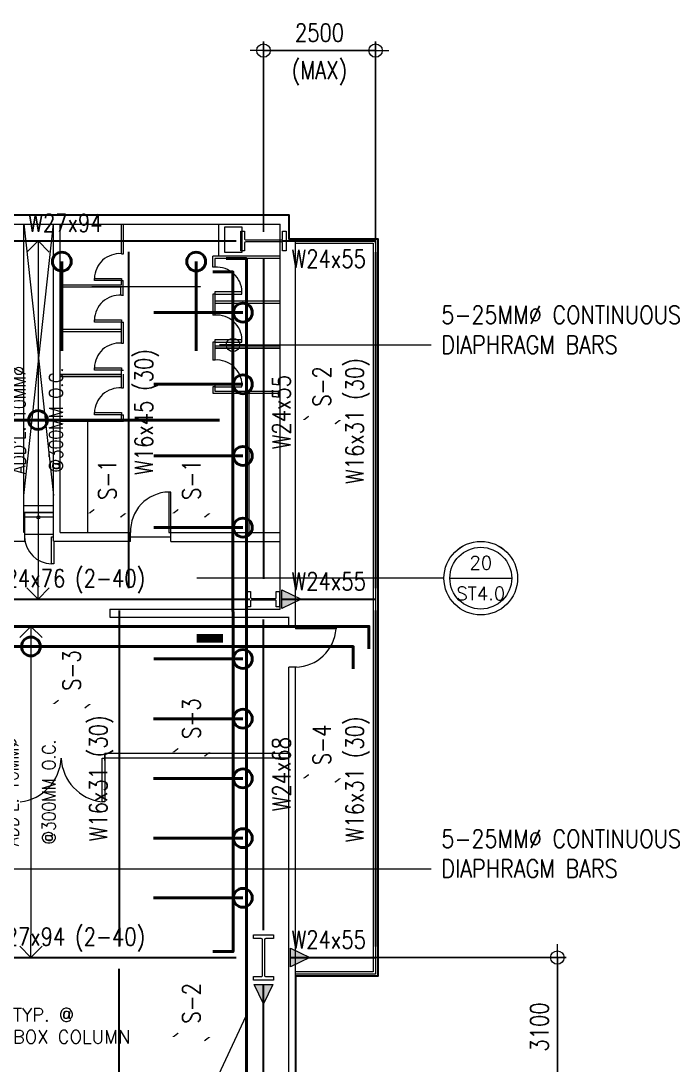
# Model space of a CAD drawing. Header units: millimetres. Extents: x 1506162 to 1722994, y -14989 to 120895.
# Drawn here: x 1592732 to 1607416, y 36116 to 59429 of the extents above; entities that cross this region are included whole.
import ezdxf
from ezdxf.enums import TextEntityAlignment as Align

# ---------------------------------------------------------------- set-up
doc = ezdxf.new("R2010")
doc.units = ezdxf.units.MM
doc.header["$MEASUREMENT"] = 0
doc.linetypes.add('CENTER2', pattern=[28.575, 19.05, -3.175, 3.175, -3.175])
doc.layers.get('0').update_dxf_attribs({"lineweight": 0})
for name, color, linetype, lineweight in [('A_ARCHITECTURAL BACKGROUND', 251, 'Continuous', 5), ('HATCH', 8, 'Continuous', 5), ('S-ANNO-DIMS', 252, 'Continuous', 5), ('S-ANNO-MARK', 2, 'Continuous', 9), ('S-ANNO-NPLT', 7, 'Continuous', 9), ('S-Anno-Symb', 143, 'Continuous', 9), ('S-Anno-Text', 52, 'Continuous', 15), ('S-BEAM', 5, 'Continuous', 30), ('S-BEAM-IDEN', 2, 'Continuous', 9), ('S-BRACE', 2, 'Continuous', 9), ('S-COLS', 2, 'Continuous', 20), ('S-CONN', 1, 'Continuous', 9), ('S_COL', 2, 'Continuous', 20), ('S_DRB', 4, 'Continuous', 40), ('S_SLAB EDGE', 2, 'Continuous', 30)]:
    doc.layers.add(name, color=color, linetype=linetype, lineweight=lineweight)
doc.styles.add('1', font='simplex.shx', dxfattribs={"width": 0.85, "height": 300})
doc.styles.add('ARIALNW', font='ARIALN.TTF')
doc.styles.add('ROMANSX', font='ROMANS.shx', dxfattribs={"height": 0.09375})
doc.styles.add('SIMPLEX', font='SIMPLEX.shx', dxfattribs={"width": 0.8, "height": 400})
doc.dimstyles.new('DIM 200', dxfattribs={"dimtxt": 0.36, "dimasz": 0.2, "dimexe": 0.1, "dimexo": 0, "dimgap": 0.08, "dimtad": 1, "dimlfac": 2, "dimrnd": 0.005, "dimzin": 1, "dimdsep": 46, "dimtxsty": 'ARIALNW', "dimcen": 0.09, "dimclrd": 6, "dimclre": 6, "dimclrt": 13, "dimadec": 0, "dimazin": 0, "dimtfac": 1, "dimtofl": 0, "dimtmove": 2, "dimatfit": 3, "dimfxl": 1, "dimtolj": 1, "dimtzin": 0, "dimarcsym": 0})
doc.dimstyles.new('DIM_100', dxfattribs={"dimtxt": 400, "dimasz": 2, "dimexe": 100, "dimexo": 250, "dimgap": 250, "dimtad": 1, "dimdec": 0, "dimrnd": 1, "dimzin": 1, "dimdsep": 46, "dimtxsty": '1', "dimblk1": 'ESCADIM_ARW', "dimblk2": 'ESCADIM_ARW', "dimsah": 1, "dimcen": 50, "dimclrd": 256, "dimclre": 256, "dimclrt": 52, "dimazin": 0, "dimtfac": 1, "dimtdec": 0, "dimtofl": 0, "dimtmove": 0, "dimatfit": 3, "dimldrblk": 'ESCADIM_ARW', "dimfxl": 1, "dimtolj": 1, "dimtzin": 0, "dimarcsym": 0})
doc.dimstyles.new('DIM_200', dxfattribs={"dimtxt": 400, "dimasz": 2, "dimexe": 200, "dimexo": 200, "dimgap": 200, "dimtad": 1, "dimdec": 0, "dimrnd": 1, "dimzin": 1, "dimdsep": 46, "dimtxsty": 'SIMPLEX', "dimblk1": 'ESCADIM_ARW', "dimblk2": 'ESCADIM_ARW', "dimsah": 1, "dimcen": 50, "dimclrd": 251, "dimclre": 251, "dimclrt": 52, "dimazin": 0, "dimtfac": 1, "dimtdec": 0, "dimtofl": 0, "dimtmove": 0, "dimatfit": 3, "dimldrblk": 'ESCADIM_ARW', "dimfxl": 1, "dimtolj": 1, "dimtzin": 0, "dimarcsym": 0})
doc.dimstyles.new('ESCA', dxfattribs={"dimtxt": 300, "dimasz": 1, "dimexe": 100, "dimexo": 100, "dimgap": 100, "dimtad": 1, "dimdec": 0, "dimrnd": 1, "dimdsep": 46, "dimtxsty": '1', "dimblk1": 'ESCADIM_ARW', "dimblk2": 'ESCADIM_ARW', "dimsah": 1, "dimcen": 50, "dimclrd": 256, "dimclre": 256, "dimclrt": 52, "dimadec": 0, "dimazin": 0, "dimtfac": 1, "dimtdec": 0, "dimtofl": 0, "dimtmove": 0, "dimatfit": 3, "dimldrblk": 'ESCADIM_ARW', "dimfxl": 1, "dimtolj": 1, "dimtzin": 0, "dimarcsym": 0})

# ---------------------------------------------------------------- blocks, each defined once
blk = doc.blocks.new('6F PLAN')
at = {"layer": 'A_ARCHITECTURAL BACKGROUND', "linetype": 'ByBlock', "ltscale": 0.5}
for p, q in [((31783, 56377, 0), (44371, 56377, 0)), ((44371, 47782, 0), (44371, 56377, 0)), ((38666, 50090, 0), (39316, 50090, 0)), ((38666, 49940, 0), (39316, 49940, 0)), ((38672, 49493, 0), (38654, 49493, 0)), ((38672, 49493, 0), (38672, 49293, 0)), ((44717, 47391, 0), (44717, 47340, 0)), ((44717, 47387, 0), (44717, 47337, 0))]:
    blk.add_line(p, q, dxfattribs=at)
at = {"layer": 'A_ARCHITECTURAL BACKGROUND', "linetype": 'ByBlock', "lineweight": 13, "ltscale": 0.5}
for p, q in [((38654, 50314, 0), (39317, 56385, 0)), ((38654, 56383, 0), (39316, 50314, 0))]:
    blk.add_line(p, q, dxfattribs=at)
at = {"layer": 'A_ARCHITECTURAL BACKGROUND', "ltscale": 10}
for p, q in [((38654, 49493, 0), (38654, 56383, 0)), ((39316, 49293, 0), (39316, 56383, 0)), ((39466, 49493, 0), (39466, 56383, 0)), ((40830, 55715, 0), (40830, 56383, 0)), ((40830, 55715, 0), (40830, 56383, 0)), ((40830, 55715, 0), (40830, 56383, 0)), ((40880, 55715, 0), (40880, 56383, 0)), ((43006, 55656, 0), (43006, 56385, 0)), ((44717, 47387, 0), (44717, 56000, 0)), ((40830, 55715, 0), (40880, 55715, 0)), ((40830, 55715, 0), (40880, 55715, 0)), ((40830, 55715, 0), (40880, 55715, 0)), ((42868, 55656, 0), (42868, 55656, 0)), ((44371, 55656, 0), (42868, 55656, 0)), ((42868, 55414, 0), (42868, 55656, 0)), ((42918, 55606, 0), (42918, 55414, 0)), ((44371, 55606, 0), (42918, 55606, 0)), ((42918, 55414, 0), (42868, 55414, 0)), ((39477, 55023, 0), (40830, 55023, 0)), ((39477, 55022, 0), (40830, 55022, 0)), ((39477, 55022, 0), (40830, 55022, 0)), ((40229, 55114, 0), (40229, 55164, 0)), ((40229, 55164, 0), (40830, 55164, 0)), ((40830, 55114, 0), (40229, 55114, 0)), ((40830, 55164, 0), (40830, 55114, 0)), ((40830, 55023, 0), (40830, 55114, 0)), ((40830, 55114, 0), (40869, 55114, 0)), ((40869, 54789, 0), (40869, 55114, 0)), ((39477, 54973, 0), (40830, 54973, 0)), ((39477, 54972, 0), (40830, 54972, 0)), ((39477, 54972, 0), (40830, 54972, 0)), ((40819, 54789, 0), (40819, 54967, 0)), ((40830, 54789, 0), (40880, 54789, 0)), ((42918, 54813, 0), (42868, 54813, 0)), ((42918, 54813, 0), (42868, 54813, 0)), ((42868, 54813, 0), (42868, 54344, 0)), ((43520, 54863, 0), (42918, 54863, 0)), ((42918, 54863, 0), (42918, 54813, 0)), ((42918, 54813, 0), (43520, 54813, 0)), ((42918, 54813, 0), (42918, 54344, 0)), ((42918, 54813, 0), (42918, 54344, 0)), ((42918, 54813, 0), (42918, 54344, 0)), ((43520, 54813, 0), (43520, 54863, 0)), ((44382, 54654, 0), (42918, 54654, 0)), ((44382, 54654, 0), (42918, 54654, 0)), ((44382, 54604, 0), (42918, 54604, 0)), ((44382, 54604, 0), (42918, 54604, 0)), ((42918, 54344, 0), (42868, 54344, 0)), ((42918, 54344, 0), (42868, 54344, 0)), ((42918, 54344, 0), (42868, 54344, 0)), ((40229, 54188, 0), (40229, 54238, 0)), ((40229, 54238, 0), (40830, 54238, 0)), ((40830, 54188, 0), (40229, 54188, 0)), ((40830, 54238, 0), (40830, 54188, 0)), ((40830, 54188, 0), (40880, 54188, 0)), ((40830, 54188, 0), (40880, 54188, 0)), ((40830, 53720, 0), (40830, 54188, 0)), ((40830, 53720, 0), (40830, 54188, 0)), ((40830, 53720, 0), (40830, 54188, 0)), ((40880, 53720, 0), (40880, 54188, 0)), ((39477, 54029, 0), (40830, 54029, 0)), ((39477, 54029, 0), (40830, 54029, 0)), ((39477, 53979, 0), (40830, 53979, 0)), ((39477, 53979, 0), (40830, 53979, 0)), ((40830, 53720, 0), (40880, 53720, 0)), ((40830, 53720, 0), (40880, 53720, 0)), ((40830, 53720, 0), (40880, 53720, 0)), ((42868, 53743, 0), (42868, 53341, 0)), ((42918, 53743, 0), (42868, 53743, 0)), ((43520, 53793, 0), (42918, 53793, 0)), ((42918, 53793, 0), (42918, 53743, 0)), ((42918, 53743, 0), (42918, 53341, 0)), ((42918, 53743, 0), (42918, 53341, 0)), ((42918, 53743, 0), (42918, 53341, 0)), ((42918, 53743, 0), (42918, 53652, 0)), ((42918, 53743, 0), (43520, 53743, 0)), ((44382, 53652, 0), (42918, 53652, 0)), ((44382, 53651, 0), (42918, 53651, 0)), ((44382, 53651, 0), (42918, 53651, 0)), ((43520, 53743, 0), (43520, 53793, 0)), ((44382, 53602, 0), (42918, 53602, 0)), ((44382, 53601, 0), (42918, 53601, 0)), ((44382, 53601, 0), (42918, 53601, 0)), ((40229, 53118, 0), (40229, 53168, 0)), ((40229, 53168, 0), (40830, 53168, 0)), ((40830, 53168, 0), (40830, 53118, 0)), ((42918, 53341, 0), (42868, 53341, 0)), ((42918, 53341, 0), (42868, 53341, 0)), ((42918, 53341, 0), (42868, 53341, 0)), ((39477, 53027, 0), (40830, 53027, 0)), ((39477, 53027, 0), (40830, 53027, 0)), ((39477, 53027, 0), (40830, 53027, 0)), ((39477, 52977, 0), (40830, 52977, 0)), ((39477, 52976, 0), (40830, 52976, 0)), ((39477, 52976, 0), (40830, 52976, 0)), ((40830, 53118, 0), (40229, 53118, 0)), ((40830, 53027, 0), (40830, 53118, 0)), ((40830, 53118, 0), (40880, 53118, 0)), ((40830, 52717, 0), (40830, 53027, 0)), ((40830, 52717, 0), (40830, 52976, 0)), ((40830, 52717, 0), (40830, 52976, 0)), ((40880, 52717, 0), (40880, 53027, 0)), ((40830, 52717, 0), (40880, 52717, 0)), ((40830, 52717, 0), (40880, 52717, 0)), ((40830, 52717, 0), (40880, 52717, 0)), ((42868, 52740, 0), (42868, 52598, 0)), ((42918, 52740, 0), (42868, 52740, 0)), ((43520, 52790, 0), (42918, 52790, 0)), ((42918, 52790, 0), (42918, 52740, 0)), ((42918, 52740, 0), (42918, 52649, 0)), ((42918, 52740, 0), (43520, 52740, 0)), ((43520, 52740, 0), (43520, 52790, 0)), ((42868, 52598, 0), (44371, 52598, 0)), ((42918, 52649, 0), (44371, 52649, 0)), ((43670, 52597, 0), (43670, 49492, 0)), ((39466, 52023, 0), (40830, 52023, 0)), ((40229, 52116, 0), (40229, 52166, 0)), ((40229, 52166, 0), (40830, 52166, 0)), ((40830, 52116, 0), (40229, 52116, 0)), ((40830, 52166, 0), (40830, 52116, 0)), ((40830, 52024, 0), (40830, 52116, 0)), ((40830, 52116, 0), (40880, 52116, 0)), ((40880, 51972, 0), (40880, 52116, 0)), ((39466, 51972, 0), (40880, 51972, 0)), ((40079, 49493, 0), (40079, 51972, 0)), ((41935, 50394, 0), (41885, 50394, 0)), ((41885, 50394, 0), (41885, 49492, 0)), ((41935, 49492, 0), (41935, 50394, 0)), ((38666, 49843, 0), (39316, 49843, 0)), ((39466, 49493, 0), (41033, 49493, 0)), ((41033, 49291, 0), (41033, 49492, 0)), ((41885, 49492, 0), (41935, 49492, 0)), ((41935, 49492, 0), (44371, 49492, 0)), ((41935, 49291, 0), (41935, 49492, 0)), ((36642, 49293, 0), (38672, 49293, 0)), ((38666, 49293, 0), (38672, 49293, 0)), ((39273, 48791, 0), (39273, 49393, 0)), ((39273, 49393, 0), (39316, 49393, 0)), ((39316, 49293, 0), (41033, 49293, 0)), ((39323, 49293, 0), (39323, 48791, 0)), ((41033, 49391, 0), (41935, 49391, 0)), ((41935, 49291, 0), (44371, 49291, 0)), ((39323, 48791, 0), (39273, 48791, 0)), ((40569, 47780, 0), (44371, 47780, 0)), ((40569, 47780, 0), (40569, 47599, 0)), ((40569, 47599, 0), (44567, 47599, 0)), ((44567, 47391, 0), (44567, 47606, 0)), ((44567, 47388, 0), (44567, 47603, 0)), ((44786, 47387, 0), (44567, 47387, 0)), ((44698, 47387, 0), (45600, 47387, 0)), ((44698, 47387, 0), (45600, 47387, 0)), ((44717, 47387, 0), (45619, 47387, 0)), ((44717, 47387, 0), (45619, 47387, 0)), ((45619, 47337, 0), (44717, 47337, 0)), ((45619, 47337, 0), (44717, 47337, 0)), ((45619, 47387, 0), (45619, 47337, 0)), ((45619, 47387, 0), (45619, 47337, 0)), ((44736, 46486, 0), (44567, 46486, 0)), ((44567, 11059, 0), (44567, 46483, 0)), ((44717, 39581, 0), (44717, 46486, 0)), ((44567, 44553, 0), (40464, 44553, 0)), ((40464, 44403, 0), (40464, 44553, 0)), ((40464, 44553, 0), (40464, 44403, 0)), ((40398, 43476, 0), (40398, 44453, 0)), ((40398, 44453, 0), (40464, 44453, 0)), ((44567, 44453, 0), (40464, 44453, 0)), ((40464, 44453, 0), (40464, 43476, 0)), ((40464, 43476, 0), (40398, 43476, 0))]:
    blk.add_line(p, q, dxfattribs=at)
at = {"layer": 'A_ARCHITECTURAL BACKGROUND', "linetype": 'ByBlock', "lineweight": 13, "ltscale": 0.5, "elevation": 0}
blk.add_lwpolyline([(43141, 55740), (43141, 56316), (43519, 56316), (43519, 55740)], close=True, dxfattribs=at)
at = {"layer": 'A_ARCHITECTURAL BACKGROUND', "ltscale": 0.5, "elevation": 0}
for points in [[(44567, 56000), (46499, 56000), (46499, 39633), (44717, 39633)], [(44717, 55950), (46449, 55950), (46449, 39683), (44717, 39683)]]:
    blk.add_lwpolyline(points, dxfattribs=at)
at = {"layer": 'A_ARCHITECTURAL BACKGROUND', "ltscale": 10, "elevation": 0}
blk.add_lwpolyline([(38666, 49454), (39316, 49454), (39316, 49940), (38666, 49940)], close=True, dxfattribs=at)
at = {"layer": 'A_ARCHITECTURAL BACKGROUND', "linetype": 'ByBlock', "ltscale": 0.5}
blk.add_circle((38978, 49829, 0), 34.4, dxfattribs=at)
at = {"layer": 'A_ARCHITECTURAL BACKGROUND', "ltscale": 10}
for centre, start, end in [((40793, 55152, 0), 86.2267, 178.7942), ((42956, 54851, 0), 1.2058, 93.7733), ((40793, 54226, 0), 86.2267, 178.7942), ((42956, 53781, 0), 1.2058, 93.7733), ((40793, 53157, 0), 86.2267, 178.7942), ((42956, 52778, 0), 1.2058, 93.7733), ((40793, 52154, 0), 86.2267, 178.7942)]:
    blk.add_arc(centre, 564, start, end, dxfattribs=at)
at = {"layer": 'A_ARCHITECTURAL BACKGROUND', "linetype": 'ByBlock', "lineweight": 13, "ltscale": 0.5}
for centre, radius, start, end in [((41907, 49520, 0), 874, 91.444, 181.8291), ((39284, 49404, 0), 613, 181.0562, 268.9438), ((44706, 47401, 0), 915, 270.6932, 356.0337), ((38452, 44505, 0), 1036, 276.8071, 357.1428), ((40521, 44505, 0), 1036, 182.8572, 263.1929)]:
    blk.add_arc(centre, radius, start, end, dxfattribs=at)
at = {"layer": 'S_SLAB EDGE', "ltscale": 0.05, "elevation": 0}
blk.add_lwpolyline([(5532, 15387), (6433, 30679), (7428, 32055), (6433, 33429), (5532, 48717), (7385, 48717), (7385, 53194), (8863, 53194), (8863, 55256), (10917, 55256), (10917, 56738), (26529, 56738), (26529, 56586), (44567, 56586), (44567, 56048), (46549, 56048), (46549, 39581), (44717, 39581), (44717, 10910)], dxfattribs=at)
blk = doc.blocks.new('6F COLUMN LAYOUT')
at = {"layer": 'S_COL', "ltscale": 0.05, "elevation": 0}
for points in [[(44506, 56000), (44506, 55779), (44424, 55779), (44424, 55948, 0.414214), (44395, 55977), (43605, 55977, 0.414214), (43576, 55948), (43576, 55779), (43494, 55779), (43494, 56221), (43576, 56221), (43576, 56052, 0.414214), (43605, 56023), (44395, 56023, 0.414214), (44424, 56052), (44424, 56221), (44506, 56221), (44506, 56000)], [(44355, 48000), (44355, 47827), (44286, 47827), (44286, 47961, 0.414214), (44267, 47981), (43733, 47981, 0.414214), (43714, 47961), (43714, 47827), (43645, 47827), (43645, 48173), (43714, 48173), (43714, 48039, 0.414214), (43733, 48019), (44267, 48019, 0.414214), (44286, 48039), (44286, 48173), (44355, 48173), (44355, 48000)]]:
    blk.add_lwpolyline(points, format="xyb", dxfattribs=at)
at = {"layer": 'S_COL', "ltscale": 0.05}
blk.add_lwpolyline([(44001, 40506), (44222, 40506), (44222, 40424), (44053, 40424, 0.414214), (44024, 40395), (44024, 39605, 0.414214), (44053, 39576), (44222, 39576), (44222, 39494), (43780, 39494), (43780, 39576), (43949, 39576, 0.414214), (43978, 39605), (43978, 40395, 0.414214), (43949, 40424), (43780, 40424), (43780, 40506), (44001, 40506)], format="xyb", dxfattribs=at)
blk = doc.blocks.new('ESCADIM_ARW')
at = {"color": 7}
blk.add_line((-150, 0), (150, 0), dxfattribs=at)
blk.add_circle((0, 0), 75, dxfattribs=at)
blk = doc.blocks.new('*D16')
at = {"layer": 'Defpoints', "color": 0, "ltscale": 0.05, "transparency": 16777216}
for p in [(1600644, 58767, 0), (1598144, 54517, 0), (1600644, 54270, 0)]:
    blk.add_point(p, dxfattribs=at)
at = {"layer": 'S-ANNO-DIMS', "color": 251, "lineweight": -2, "ltscale": 0.05, "transparency": 16777216}
for p, q in [((1598144, 54717, 0), (1598144, 58967, 0)), ((1598146, 58767, 0), (1600642, 58767, 0)), ((1600644, 54470, 0), (1600644, 58967, 0))]:
    blk.add_line(p, q, dxfattribs=at)
at = {"layer": 'S-ANNO-DIMS', "color": 251, "lineweight": -2, "ltscale": 0.05, "transparency": 16777216, "xscale": 2, "yscale": 2, "zscale": 2, "rotation": 180}
blk.add_blockref('ESCADIM_ARW', (1598144, 58767, 0), dxfattribs=at)
at = {"layer": 'S-ANNO-DIMS', "color": 251, "lineweight": -2, "ltscale": 0.05, "transparency": 16777216, "xscale": 2, "yscale": 2, "zscale": 2}
blk.add_blockref('ESCADIM_ARW', (1600644, 58767, 0), dxfattribs=at)
at = {"layer": 'S-ANNO-DIMS', "color": 52, "ltscale": 0.05, "transparency": 16777216, "char_height": 400, "attachment_point": 5, "style": 'SIMPLEX'}
for s, insert in [('\\A1;2500', (1599394, 59167, 0)), ('\\A1;(MAX)', (1599394, 58262, 0))]:
    blk.add_mtext(s, dxfattribs=dict(at, insert=insert))
blk = doc.blocks.new('*D34')
at = {"layer": 'Defpoints', "color": 0, "ltscale": 0.05, "transparency": 16777216}
for p in [(1598586, 38517, 0), (1597945, 35417, 0), (1604700, 35417)]:
    blk.add_point(p, dxfattribs=at)
at = {"layer": 'S-ANNO-DIMS', "color": 251, "lineweight": -2, "ltscale": 0.05, "transparency": 16777216}
for p, q in [((1598786, 38517), (1604900, 38517)), ((1604700, 38515), (1604700, 35419)), ((1598145, 35417), (1604900, 35417))]:
    blk.add_line(p, q, dxfattribs=at)
at = {"layer": 'S-ANNO-DIMS', "color": 251, "lineweight": -2, "ltscale": 0.05, "transparency": 16777216, "xscale": 2, "yscale": 2, "zscale": 2}
for p, rotation in [((1604700, 38517), 90), ((1604700, 35417), 270)]:
    blk.add_blockref('ESCADIM_ARW', p, dxfattribs=dict(at, rotation=rotation))
at = {"layer": 'S-ANNO-DIMS', "color": 52, "ltscale": 0.05, "transparency": 16777216, "insert": (1604300, 36967), "char_height": 400, "attachment_point": 5, "rotation": 90, "style": 'SIMPLEX'}
blk.add_mtext('\\A1;3100', dxfattribs=at)
blk = doc.blocks.new('_Open90')
at = {"color": 0, "linetype": 'ByBlock', "lineweight": -2}
for p, q in [((-0.5, 0.5), (0, 0)), ((0, 0), (-1, 0)), ((0, 0), (-0.5, -0.5))]:
    blk.add_line(p, q, dxfattribs=at)
blk = doc.blocks.new('*D39')
at = {"lineweight": -2, "ltscale": 0.5, "transparency": 16777216}
blk.add_line((38812, 46895), (38812, 40501), dxfattribs=at)
at = {"layer": 'Defpoints', "color": 0, "ltscale": 0.5, "transparency": 16777216}
for p in [(38812, 47395, 0), (38812, 40001, 0), (38812, 40001)]:
    blk.add_point(p, dxfattribs=at)
at = {"lineweight": -2, "ltscale": 0.5, "transparency": 16777216, "xscale": 500, "yscale": 500, "zscale": 500}
for p, rotation in [((38812, 47395), 90), ((38812, 40001), 270)]:
    blk.add_blockref('_Open90', p, dxfattribs=dict(at, rotation=rotation))
at = {"color": 52, "ltscale": 0.5, "transparency": 16777216, "char_height": 300, "attachment_point": 5, "rotation": 90, "style": '1'}
for s, insert in [("\\A1;ADD'L. 10MM%%C", (38383, 43698)), ('\\A1;@300MM O.C. ', (39212, 43698))]:
    blk.add_mtext(s, dxfattribs=dict(at, insert=insert))
blk = doc.blocks.new('*D41')
at = {"lineweight": -2, "ltscale": 0.5, "transparency": 16777216}
blk.add_line((38970, 55501), (38970, 48501), dxfattribs=at)
at = {"layer": 'Defpoints', "color": 0, "ltscale": 0.5, "transparency": 16777216}
for p in [(38970, 56001, 0), (38970, 48001, 0), (38970, 48001)]:
    blk.add_point(p, dxfattribs=at)
at = {"lineweight": -2, "ltscale": 0.5, "transparency": 16777216, "xscale": 500, "yscale": 500, "zscale": 500}
for p, rotation in [((38970, 56001), 90), ((38970, 48001), 270)]:
    blk.add_blockref('_Open90', p, dxfattribs=dict(at, rotation=rotation))
at = {"color": 52, "ltscale": 0.5, "transparency": 16777216, "char_height": 300, "attachment_point": 5, "rotation": 90, "style": '1'}
for s, insert in [("\\A1;ADD'L. 10MM%%C", (38542, 52001)), ('\\A1;@300MM O.C. ', (39370, 52001))]:
    blk.add_mtext(s, dxfattribs=dict(at, insert=insert))
blk = doc.blocks.new('Bubble')
at = {"layer": 'S-ANNO-NPLT'}
blk.add_circle((0, 0), 0.2608, dxfattribs=at)
at = {"layer": 'S-Anno-Symb', "color": 0}
blk.add_line((-0.2188, 0), (0.2188, 0), dxfattribs=at)
blk.add_circle((0, 0), 0.2188, dxfattribs=at)
at = {"layer": 'S-Anno-Symb', "style": 'ROMANSX'}
for tag, p in [('1', (0, 0.1094)), ('S1', (0, -0.1094))]:
    blk.add_attdef(tag, text='', height=0.0937, dxfattribs=at).set_placement(p, align=Align.MIDDLE_CENTER)
at = {"layer": 'S-Anno-Symb', "style": 'ROMANSX', "width": 1.018385, "flags": 8}
blk.add_attdef('LONG', text='', height=0.0937, dxfattribs=at).set_placement((-0.1796, -0.1249), (0.1796, -0.1249), align=Align.FIT)
blk = doc.blocks.new('6F FRAMING LAYOUT')
at = {"layer": 'S-CONN'}
for points in [[(32911, 39789), (33340, 40000), (32911, 40210)], [(33106, 31788), (33535, 31999), (33106, 32209)], [(32289, 31395), (32500, 30966), (32710, 31395)]]:
    blk.add_hatch(color=256, dxfattribs=at).paths.add_polyline_path(points)
at = {"layer": 'HATCH', "linetype": 'CENTER2', "ltscale": 0.5}
blk.add_line((28671, 46977, 0), (31100, 46977, 0), dxfattribs=at)
at = {"layer": 'S-BEAM'}
for p, q in [((23935, 47999, 0), (31894, 48000, 0)), ((32908, 48000, 0), (34998, 48000, 0)), ((29499, 40249, 0), (29499, 47753, 0)), ((32500, 47619, 0), (32501, 40455, 0)), ((34999, 47750, 0), (34999, 40249, 0)), ((23900, 39999, 0), (32195, 39999, 0)), ((32909, 40000, 0), (34999, 40000, 0)), ((29283, 39749, 0), (29283, 32248, 0)), ((34999, 39750, 0), (34999, 32249, 0)), ((32500, 32607, 0), (32500, 39545, 0)), ((24160, 31999, 0), (31894, 32000, 0)), ((33106, 31999, 0), (34999, 31999, 0)), ((29276, 31748, 0), (29276, 24249, 0)), ((32501, 24667, 0), (32500, 31395, 0))]:
    blk.add_line(p, q, dxfattribs=at)
at = {"layer": 'S-CONN', "color": 1, "elevation": 0}
for points in [[(32911, 40210), (33340, 40000), (32911, 39789), (32911, 40211)], [(33106, 32209), (33535, 31999), (33106, 31788), (33106, 32210)], [(32710, 31395), (32500, 30966), (32289, 31395), (32711, 31395)]]:
    blk.add_lwpolyline(points, dxfattribs=at)
at = {"layer": 'S-BRACE', "ltscale": 0.5}
blk.add_leader([(31111, 28546, 0), (32113, 30698, 0)], dimstyle='DIM 200', override={"dimasz": 500, "dimtad": 0, "dimclrd": 2, "dimldrblk": 'Open90', "dimfxl": 0.18}, dxfattribs=at)
blk = doc.blocks.new("ADD' L BARS")
at = {"layer": 'S_DRB'}
for p, q in [((39500, 53548.4, 0), (39500, 55538, 0)), ((42499.5, 53548.4, 0), (42499.5, 55538, 0)), ((41550, 54400, 0), (43539.6, 54400, 0)), ((41550, 52800, 0), (43539.6, 52800, 0)), ((41550, 51200, 0), (43539.6, 51200, 0)), ((41550, 49600, 0), (43539.6, 49600, 0)), ((41550, 46666.4, 0), (43539.6, 46666.4, 0)), ((41549.9, 45333.2, 0), (43539.5, 45333.2, 0)), ((41549.7, 43999.9, 0), (43539.3, 43999.9, 0)), ((41549.6, 42666.6, 0), (43539.2, 42666.6, 0)), ((41549.4, 41333.3, 0), (43539, 41333.3, 0))]:
    blk.add_line(p, q, dxfattribs=at)
at = {"layer": 'S_DRB', "color": 4}
blk.add_line((43019.6, 52000.8, 0), (35600, 52000.8, 0), dxfattribs=at)
at = {"layer": 'S_DRB', "color": 4, "elevation": 0}
for points in [[(42870.3, 40132.8), (43320.3, 40132.8), (43319, 55306.9), (42869, 55306.9)], [(46351.2, 46894.5), (46351.2, 47394.5), (6014.4, 47394.5), (6014.4, 46894.5)], [(46001.2, 46444.5), (46001.2, 46944.5), (17250, 46944.5), (17250, 46444.5)]]:
    blk.add_lwpolyline(points, dxfattribs=at)
at = {"layer": 'S_DRB'}
for centre in [(39500, 55538, 0), (42499.5, 55538, 0), (43539.6, 54400, 0), (43539.6, 52800, 0), (38970.3, 52000.8, 0), (43539.6, 51200, 0), (43539.6, 49600, 0), (38811.8, 46944.5, 0), (43539.6, 46666.4, 0), (43539.5, 45333.2, 0), (43539.3, 43999.9, 0), (43539.2, 42666.6, 0), (43539, 41333.3, 0)]:
    blk.add_circle(centre, 210.4, dxfattribs=at)
at = {"layer": 'S-BEAM-IDEN', "char_height": 400, "attachment_point": 1, "style": '1'}
for insert in [(47968.2, 54548.4, 0), (47968.2, 42852.8, 0)]:
    blk.add_mtext_dynamic_manual_height_columns('5-25MM∅ CONTINUOUS \\PDIAPHRAGM BARS', width=8791.578, gutter_width=1, heights=[0], dxfattribs=dict(at, insert=insert))
at = {"ltscale": 0.5}
for base, p1, p2, picture, middle in [((38970.3, 48000.5, 0), (38970.3, 56001.1, 0), (38970.3, 48000.5, 0), '*D41', (38970.3, 52000.8, 0)), ((38811.8, 40001.4, 0), (38811.8, 47394.5, 0), (38811.8, 40001.4, 0), '*D39', (38811.8, 43697.9, 0))]:
    dim = blk.add_linear_dim(base=base, p1=p1, p2=p2, angle=270, text="ADD'L. 10MM%%C\\X@300MM O.C. ", dimstyle='DIM_100', override={"dimasz": 500, "dimexo": 100, "dimblk1": 'Open90', "dimblk2": 'Open90', "dimse1": 1, "dimse2": 1}, dxfattribs=at)
    dim.commit()
    dim.dimension.update_dxf_attribs({"geometry": picture, "text_midpoint": middle})
at = {"layer": 'S-ANNO-DIMS', "color": 4}
for points in [[(43319.1, 53678.6, 0), (47743.9, 53678.6, 0)], [(25267.1, 41983, 0), (47743.9, 41983, 0)], [(35300, 41983, 0), (47743.9, 41983, 0)]]:
    blk.add_leader(points, dimstyle='ESCA', override={"dimasz": 2, "dimtad": 0, "dimfxl": 0.0625}, dxfattribs=at)

msp = doc.modelspace()

# ---------------------------------------------------------------- linework, layer by layer
at = {"layer": 'S-ANNO-MARK'}
for points, elevation in [([(1599153.63171, 50603.69925, 29.99952, 29.99952, 0), (1599040.58738, 50516.69811, 0, 0, 0), (1599850.16493, 50516.69811, 29.99952, 29.99952, 0), (1599737.1206, 50429.69698, 0, 0, 0)], 0), ([(1594368.11284, 48521.34016, 29.99952, 29.99952, 0), (1594255.06851, 48434.33903, 0, 0, 0), (1595064.64606, 48434.33903, 29.99952, 29.99952, 0), (1594951.60174, 48347.33789, 0, 0, 0)], 0.00012), ([(1596243.42838, 48521.34016, 29.99952, 29.99952, 0), (1596130.38405, 48434.33903, 0, 0, 0), (1596939.9616, 48434.33903, 29.99952, 29.99952, 0), (1596826.91727, 48347.33789, 0, 0, 0)], 0), ([(1599153.63171, 42602.57384, 29.99952, 29.99952, 0), (1599040.58738, 42515.57271, 0, 0, 0), (1599850.16493, 42515.57271, 29.99952, 29.99952, 0), (1599737.1206, 42428.57157, 0, 0, 0)], 0), ([(1596241.89012, 36830.88199, 29.99952, 29.99952, 0), (1596128.84579, 36743.88085, 0, 0, 0), (1596938.42334, 36743.88085, 29.99952, 29.99952, 0), (1596825.37901, 36656.87972, 0, 0, 0)], -0.00001)]:
    msp.add_lwpolyline(points, format="xyseb", dxfattribs=dict(at, elevation=elevation))
msp.add_lwpolyline([(1593572.2409, 44262.05985, 29.99952, 29.99952, 0), (1593459.19658, 44175.05872, 0, 0, 0), (1594268.77413, 44175.05872, 29.99952, 29.99952, 0), (1594155.7298, 44088.05758, 0, 0, 0)], format="xyseb", dxfattribs=at)
at = {"layer": 'S-ANNO-NPLT'}
msp.add_circle((1602991.81196, 46987.21104, 0), 821.36597, dxfattribs=at)
at = {"layer": 'S-Anno-Symb', "linetype": 'ByBlock'}
msp.add_line((1602170.44599, 46987.21104, 0), (1596653.43011, 46987.21104, 0), dxfattribs=at)
at = {"layer": 'S-Anno-Symb', "linetype": 'ByBlock', "elevation": 0}
msp.add_lwpolyline([(1596653.43011, 46987.21104, 0, 0, 0), (1596653.43011, 45642.23503, 196.07256, 196.07256, 0), (1597241.64779, 45642.23503, 0, 0, 0)], format="xyseb", dxfattribs=at)
at = {"layer": 'S-COLS', "elevation": 0.00001}
msp.add_lwpolyline([(1596243.42838, 43185.72386, 29.99952, 29.99952, 0), (1596130.38405, 43098.72272, 0, 0, 0), (1596939.9616, 43098.72272, 29.99952, 29.99952, 0), (1596826.91727, 43011.72159, 0, 0, 0)], format="xyseb", dxfattribs=at)
at = {"layer": 'S_DRB', "color": 4}
for points, elevation in [([(1597313.05713, 10510.4938), (1597763.05713, 10510.4938), (1597763.05713, 54123.75511), (1597313.05713, 54123.75511)], 0), ([(1600495.28104, 45411.35963), (1600495.28104, 45911.35963), (1560158.47251, 45911.35963), (1560158.47251, 45411.35963)], -0.00001)]:
    msp.add_lwpolyline(points, dxfattribs=dict(at, elevation=elevation))

# ---------------------------------------------------------------- block references
msp.add_blockref('6F FRAMING LAYOUT', (1565643.72869, 6518.47946, 0))
at = {"layer": 'A_ARCHITECTURAL BACKGROUND'}
msp.add_blockref('6F PLAN', (1554144.03713, -1483.14886, 0), dxfattribs=at)
at = {"layer": 'S-Anno-Symb', "xscale": 3149.760000000242, "yscale": 3149.760000000242, "zscale": 3149.760000000242}
msp.add_blockref('Bubble', (1602991.81196, 46987.21104, 0), dxfattribs=at).add_auto_attribs({'1': '20', 'S1': 'ST4.0'})
at = {"layer": 'S-Anno-Text'}
msp.add_blockref('6F COLUMN LAYOUT', (1554144.03713, -1483.14886, 0), dxfattribs=at)
at = {"layer": 'S-BRACE'}
msp.add_blockref("ADD' L BARS", (1554144.03713, -1483.14886, 0), dxfattribs=at)

# ---------------------------------------------------------------- texts
at = {"layer": 'S-ANNO-DIMS', "color": 52, "char_height": 400, "attachment_point": 5, "style": 'SIMPLEX'}
for s, insert in [('\\A1;W24x55', (1599598.20923, 54116.54569, 0.00001)), ('\\A1;{\\W0.8;W24x76 (2-40)}', (1593783.52534, 46916.96968, 0)), ('\\A1;{\\W0.8;W24x55}', (1599598.20923, 46916.85114, 0)), ('\\A1;{\\W0.8;W27x94 (2-40)}', (1593783.52534, 38916.63779, -0.00001)), ('\\A1;{\\W0.8;W24x55}', (1599598.26667, 38916.19002, 0.00001))]:
    msp.add_mtext(s, dxfattribs=dict(at, insert=insert))
at = {"layer": 'S-ANNO-DIMS', "color": 52, "char_height": 400, "attachment_point": 5, "rotation": 90, "style": 'SIMPLEX'}
for s, insert in [('\\A1;{\\W0.8;W16x45 (30)}', (1595542.97109, 50694.68892, 0.00003)), ('\\A1;{\\W0.8;W16x31 (30)}', (1600244.75798, 50493.58903, 0)), ('\\A1;\\pxqc;{\\W0.8;S-2}', (1599445.37616, 51266.69811, 0)), ('\\A1;{\\W0.8;W24x55}', (1598543.79863, 50694.68892, -0.00001)), ('\\A1;\\pxqc;{\\W0.8;S-1}', (1594659.85729, 49184.33903, 0.00012)), ('\\A1;\\pxqc;{\\W0.8;S-1}', (1596535.17283, 49184.33903, 0)), ('\\A1;\\pxqc;S-3', (1593863.98535, 44925.05872)), ('\\A1;\\pxqc;{\\W0.8;S-3}', (1596535.17283, 43848.72272, 0.00001)), ('\\A1;{\\W0.8;W16x31 (30)}', (1594526.30852, 42517.52468, -0.00001)), ('\\A1;{\\W0.8;W16x31 (30)}', (1600244.75798, 42493.58903, 0)), ('\\A1;\\pxqc;S-4', (1599445.37616, 43265.57271, 0)), ('\\A1;\\pxqc;S-2', (1596533.63457, 37493.88085, -0.00001))]:
    msp.add_mtext(s, dxfattribs=dict(at, insert=insert))
at = {"layer": 'S-Anno-Symb', "insert": (1592552.49045, 36992.14927, 0), "char_height": 295.29, "width": 6780.3427625, "attachment_point": 4, "style": 'ROMANSX'}
msp.add_mtext('TYP. @\\PBOX COLUMN', dxfattribs=at)
at = {"layer": 'S-COLS', "color": 52, "insert": (1593723.67515, 54916.78108, 0.00001), "char_height": 400, "attachment_point": 5, "style": 'SIMPLEX'}
msp.add_mtext('\\A1;{\\W0.8;W27x94}', dxfattribs=at)
at = {"layer": 'S-COLS', "color": 52, "insert": (1598543.31628, 42610.54233, -0.00001), "char_height": 400, "attachment_point": 5, "rotation": 90, "style": 'SIMPLEX'}
msp.add_mtext('\\A1;{\\W0.8;W24x68}', dxfattribs=at)

# ---------------------------------------------------------------- dimensions: what is measured, and where the dimension line sits
at = {"layer": 'S-ANNO-DIMS', "ltscale": 0.05}
dim = msp.add_linear_dim(base=(1600644.03713, 58766.85114, 0), p1=(1598144.03713, 54516.85114, 0), p2=(1600644.03713, 54270.12098, 0), angle=0, text='<>\\X(MAX)', dimstyle='DIM_200', dxfattribs=at)
dim.commit()
dim.dimension.update_dxf_attribs({"geometry": '*D16', "text_midpoint": (1599394.03713, 58766.85114, 0)})
dim = msp.add_linear_dim(base=(1604700.31537, 35416.85114, 0), p1=(1598586.40855, 38516.85114, 0), p2=(1597944.79804, 35416.85114, -0.00001), angle=270, dimstyle='DIM_200', dxfattribs=at)
dim.commit()
dim.dimension.update_dxf_attribs({"geometry": '*D34', "text_midpoint": (1604300.31537, 36966.85114, 0)})

doc.saveas('drawing.dxf')
